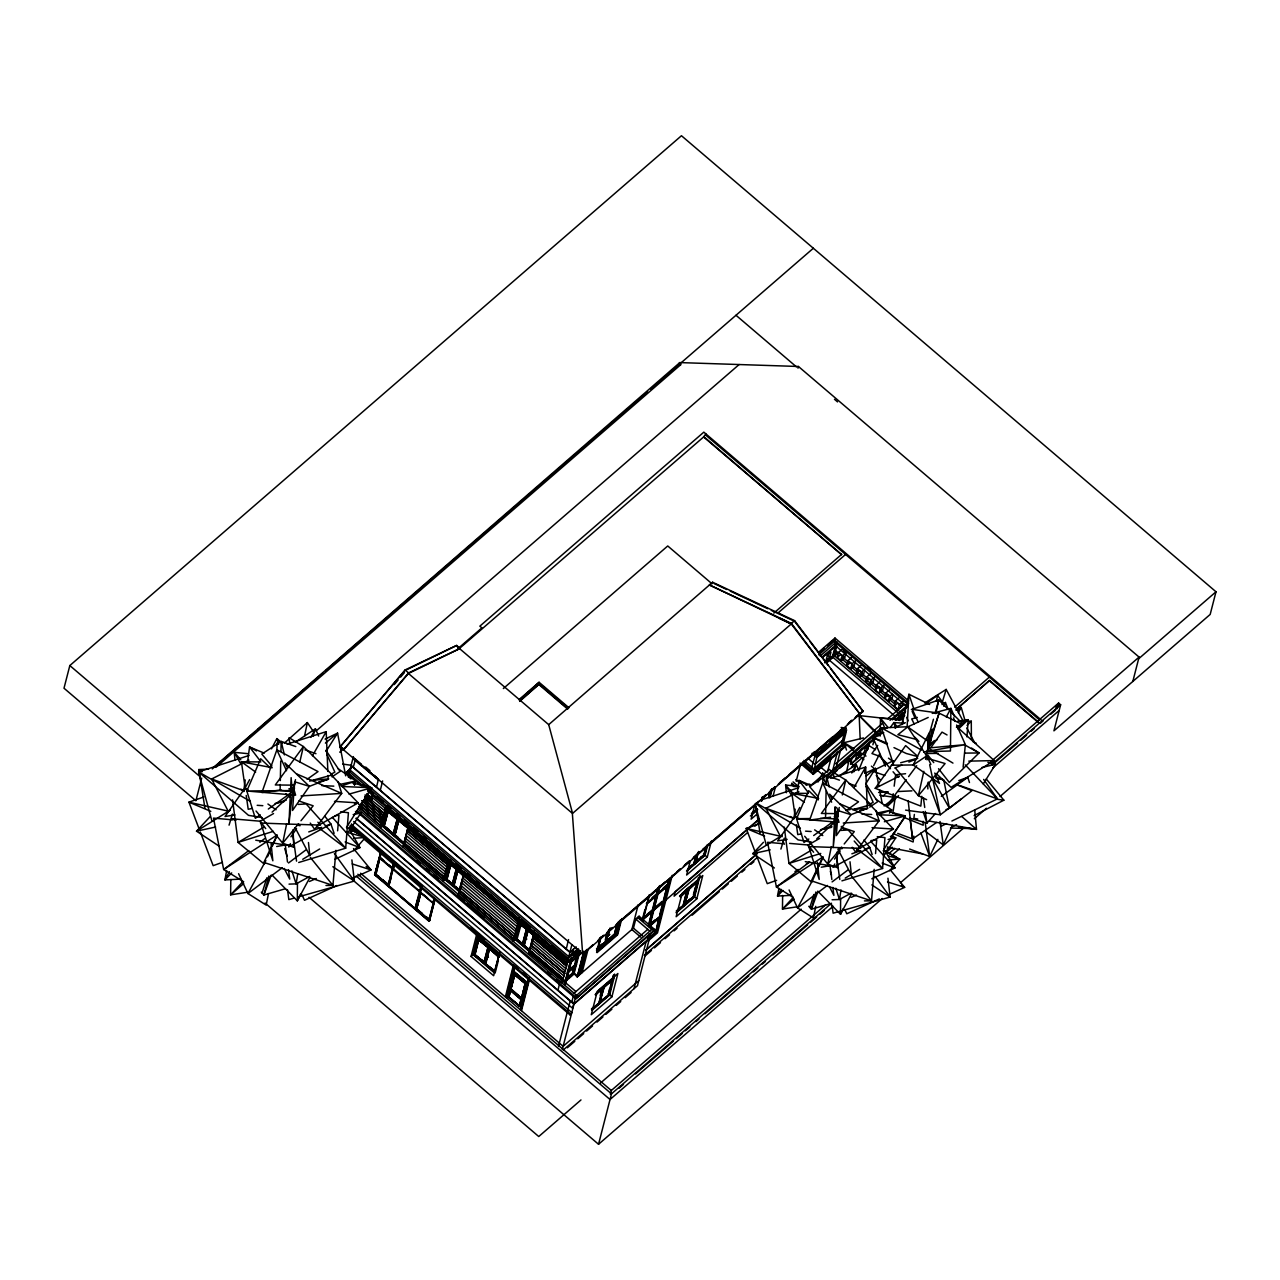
<?xml version="1.0" encoding="UTF-8"?>
<svg xmlns="http://www.w3.org/2000/svg" width="1280" height="1280" viewBox="0 0 1280 1280"><rect width="100%" height="100%" fill="white"/><g stroke="black" fill="none" stroke-linecap="round" stroke-linejoin="round"><path stroke-width="1.5" d="M297.456 883.168L297.312 900.832L272.304 875.344M840.624 898.496L840.496 914.256L817.792 891.12M230.816 879.536L230.608 894.832L247.616 892.24M782.64 895.456L782.464 909.04L797.936 906.688M880.208 735.872L880.48 718.176L902.208 719.296M280.24 784.512L280.112 790.384L293.232 791.552M280.32 780.592L280.736 760.992M280.944 751.2L281.152 741.392L295.808 746.576M826.112 791.04L825.536 818.176L836.944 819.184L836.032 815.392M826.224 785.232L826.432 775.552L839.456 780.144M277.232 742.752L276.864 749.824L261.904 792.56L281.12 789.952M907.104 726.912L908.928 694.272L929.648 704.48M836.512 807.376L838.224 810.672L836.32 835.632L850.992 814.672L867.872 808.16M966.944 736.896L968.224 719.664L958.8 721.056M335.952 850.32L332.944 885.424L325.984 885.472M337.616 830.816L338.944 815.216L335.072 815.776M874.192 869.328L871.504 900.864L864.432 900.896M875.536 853.568L876.72 839.776L870.848 840.624M963.12 767.232L965.36 744.624L956.64 725.024M921.808 796.32L920.816 806.112L875.216 788.304L905.648 745.616L916.832 755.568M917.04 739.584L897.888 734.704L907.728 726.88L926.064 755.024L930.464 742.992L931.792 729.984M817.168 753.344L817.168 754.16L846.032 728L844.192 727.936L838.144 733.216M927.744 748.016L929.392 732.48L913.184 764.96L891.28 765.232M913.792 836.08L913.152 841.984L893.344 833.648M292.192 795.008L288.928 824.096L260.48 823.04M510.544 989.584L510.704 989.36A2.176 1.008 49.1 0 1 509.456 988.32L509.392 988.512A2.08 0.976 49.1 0 0 510.528 989.52L510.544 989.584A2.176 1.008 49.1 0 1 509.552 988.8L509.648 987.632M892.72 797.536L893.216 793.744M894.176 786.16L895.632 774.784L893.056 771.76M914.368 814.432L913.872 818.352L917.776 819.04M243.68 791.584L245.216 779.952M247.52 762.48L249.552 746.976L264.192 753.12M793.904 818.752L795.168 809.168M797.184 793.824L798.96 780.4L811.328 785.6M521.408 998.432L525.168 983.376L523.408 991.36M351.488 823.92L350.896 827.872L346.928 827.856M887.712 846.832L887.104 850.784L883.12 850.768M892.832 813.264L895.248 797.456L884.096 805.92M297.712 874L296.128 883.872L289.04 884.128M841.008 889.904L839.456 899.504L832.08 899.76M864.624 772.944L865.632 767.072L830.592 778.272M226.672 870.48L224.928 879.904L240.688 879.12M778.944 888.336L777.52 896.048L790.784 895.392M936.416 701.152L937.536 695.36L944.512 704.704M268.496 893.536L266.176 905.104L247.952 893.52L238.592 873.696M815.744 906.336L813.408 917.968L797.552 907.904L789.088 889.968M286.656 823.776L282.704 843.168L293.792 847.312L293.072 829.76M831.344 846.624L827.792 864.08L837.44 867.696L836.8 852.272M304.544 736.016L307.376 722.576L312.832 730.72M846.384 772.768L849.248 759.168L854.72 767.344M932.528 729.12L928.368 748.56L927.6 740.4L933.456 719.232M935.856 713.584L938.768 699.968L911.344 709.568M923.84 771.296L918.368 795.68L926.624 799.664M902.064 724.56L908.928 694.272L913.872 708.976M295.328 781.312L294.432 785.184L275.312 784.944L303.392 746.528L289.072 737.68L289.744 743.616M299.808 761.984L303.392 746.528L332.336 774.928L309.6 781.088M838.848 809.904L837.984 813.648L821.36 813.44L845.776 780.016L833.328 772.32L834 778.224M842.32 794.96L845.776 780.016L870.976 804.72L852.64 809.68M293.2 789.04L295.504 779.664M835.76 821.744L839.264 807.504M1000 796.512L1210.176 614.432L1216 591.776L681.456 135.728L69.824 665.568L64 688.224L195.888 800.752L201.712 778.08M341.6 748.128L343.568 749.84L408.432 673.488L460.144 648.4L456.656 645.44L405.104 669.952L340.08 746.864L582.96 954.08L863.152 711.36L794.592 620.64L712.608 582.24L709.424 584.976L791.264 623.952L859.968 714.112L860.96 712.656L859.968 714.112L791.408 623.392L709.424 584.976M343.568 749.84L408.576 672.912L460.144 648.4M361.44 785.824L346.176 772.8L350.96 767.792M347.76 774.16L349.488 771.776L568.336 958.48L568.176 962.208L367.52 791.008M348.192 776.88L348.768 774.608L352.496 777.792M349.2 772.912L352.864 758.624L378.528 779.904L364 767.504M353.392 756.592L353.088 757.776L378.384 779.36L376.512 787.104M353.84 757.808L361.104 765.024M354.48 784.912L355.456 781.12M354.608 784.896L355.68 780.928M352.544 826.96L351.344 830.816L352.656 827.376M351.68 830.528L352.672 827.216M352.784 827.376L352.384 828.336M352.16 831.472L353.056 827.952M372 793.84L370.848 798.288L366.496 794.544M371.056 798.096L372.192 793.68M364.992 794.992L370.912 800.016L372.368 794.432M366.704 795.824L371.184 799.792L372.544 794.512M372.864 794.24L371.12 801.28L365.28 796.304M382.608 780.928L380.304 790.352M359.12 804.72L381.584 823.504L359.536 804.416M361.648 803.184L382.224 821.008L361.296 803.264M361.936 800.768L382.864 818.528L362.288 800.688M364.4 799.456L383.504 816.032L364.064 799.536M364.64 797.264L384.144 813.536L365.04 796.96M384.848 810.816L371.44 800.032M385.424 808.544L372.144 797.312M386.064 806.048L380.288 827.888L383.744 824.896M387.376 806.384L382.304 826.144L403.408 844.144M406.224 837.36L404.4 844.432L383.056 826.224L387.68 809.824M388.064 806.848L387.232 809.968L447.904 862.224L398.688 820.448M393.632 833.616L384 826.336L388.336 811.072M384.224 826.128L388.144 811.248M420.56 892.368L415.6 909.616L428.736 920.816L429.616 919.728L426.56 917.168L429.872 920.192L428.864 921.072L374.624 874.8L381.072 851.056L374.8 874.816L388.272 885.392M381.024 852.24L375.12 874.352L429.36 920.624L434.928 898.8M374.8 874.816L380.928 853.04M388.48 884.768L375.68 874.464L381.008 853.68M376.048 874.144L379.968 857.728M393.088 834.096L397.424 818.832M393.728 835.328L398.352 818.944M403.76 843.2L394.672 835.44L399.008 820.176M394.896 835.232L398.816 820.352M394.672 835.44L396.624 829.424M392.048 868.384L393.552 862.768L392.416 868.064M387.936 886.016L392.496 868.256L388.192 864.752M394.064 862.912L388.064 886.256L392.256 871.456M418.368 897.104L415.008 908.816L388.656 886.336L394.56 863.616M390.96 878.464L388.656 886.336M393.376 869.04L394.448 865.184M402.896 847.184L408.672 825.344M403.552 845.296L443.632 879.488L403.392 845.248M407.904 828.112L403.984 842.992M406.736 669.68L456.656 645.44M415.008 908.816L420.912 886.096M421.408 886.256L415.92 909.168M421.92 886.96L416.08 909.472M429.36 919.488L416.464 909.264L420.816 892.496L416.56 909.2M416.464 909.264L420.272 895.856M434.352 897.568L432.832 903.184L434.24 899.104M428.912 919.888L433.296 903.072M428.864 921.072L434.56 898.784M429.216 920.752L434.752 899.2M435.12 899.12L429.472 920.992L374.88 874.336M418.912 834.176L448.752 859.536L442.976 881.376L446.448 878.384M450.08 859.872L445.008 879.632L460.336 892.704M460.368 891.248L445.744 879.712L449.84 863.792L518.32 921.936L449.92 863.456L450.752 860.336M446.688 879.824L450.72 864.832L456.288 869.376L452.496 884.176L446.688 879.824L451.328 882.848M447.04 879.52L452.496 884.176L446.912 879.616L450.832 864.736M452.144 884.48L456.176 869.488M457.872 870.736L454.064 885.52L514.48 936.896L453.728 885.824L457.76 870.832L518.384 921.696M459.184 890.48L463.52 875.216M458.32 894.464L464.16 872.4L467.12 874.928M459.824 891.712L462.544 881.104M519.264 700.128L539.072 682.272L568.992 707.792M519.696 701.392L539.168 684.096L567.856 708.576M499.648 952.384L493.648 975.728L471.04 956.448L476.576 934.88M478.144 934.928L473.072 954.688L494.176 972.688M498.336 960.608L495.152 972.992L473.808 954.784L477.904 938.848L499.248 957.056M481.344 959.584L484.384 962.176L474.752 954.88L478.784 939.888L487.984 947.552L484.192 962.336L475.088 954.592L478.544 940.096L488.176 947.376M483.84 962.64L487.872 947.648M495.056 971.28L485.424 963.984L489.456 948.992L498.656 956.656M489.568 948.896L485.776 963.696L494.864 971.44M494.512 971.744L498.544 956.752M519.184 917.92L513.184 941.264L516.656 938.272M513.84 939.392L458.816 892.528L513.68 939.344M515.12 934.4L460.256 887.584M515.824 931.68L460.672 885.28M516.4 929.408L461.536 882.592M517.104 926.688L462.016 880.064M517.744 924.192L462.592 877.808M464.16 872.4L518.96 919.44L480.464 886.32M520.288 919.76L515.216 939.52L529.152 951.424M530.032 951.616L515.952 939.616L520.592 923.216M520.96 920.224L520.128 923.344L567.024 963.568M522.896 943.904L516.896 939.712L521.04 924.624M513.472 964.896L505.392 996.8M514.256 966.016L506.176 997.472M514.448 966.384L506.928 997.232M512.992 972.048L527.072 984.064L527.696 982.8L513.664 971.76M510.672 982.592L514.48 967.792M509.84 987.664L509.232 988.4M510.832 982.736L514.8 967.728M519.856 1006.192L508.416 997.328L510.208 990.4L521.12 999.712M508.512 997.344L510.512 990.144L521.424 999.44L519.648 1006.352L508.624 997.152M522.352 944.368L526.384 929.376M510.8 990.432L508.816 997.264L510.256 990.544M510.944 989.168L514.816 974.624M523.168 942.224L526.496 929.28L520.688 924.928L526.688 929.104M529.872 949.744L523.936 945.712L527.952 930.72L567.184 963.616L520.048 923.68M528.08 930.624L524.272 945.424L563.12 978.768L517.12 939.52M213.92 767.136L679.824 362.592L798.432 366.48L1139.072 657.088L1132.816 681.456M679.392 364.288L679.824 362.592M528.528 954.352L534.464 930.72M562.704 981.072L528.96 952.656M529.728 950.08L533.056 937.136L566.608 965.872L533.072 937.28M551.856 947.216L534.352 932.288L567.888 960.896L562.048 982.96L573.072 973.584L574.832 966.656L567.6 972.784M531.392 946.304L534.656 935.216M519.264 1006.512L521.088 999.376M519.328 1006.64L520.944 999.6M514.432 974.656L525.392 983.68L514.256 974.56L510.48 989.296L521.408 998.576L525.44 983.472M520.496 1009.68L528.528 978.4L522.896 973.504M528.976 977.808L520.72 1009.872M521.12 1010.224L529.264 978.48M529.248 980.416L521.52 1010.56M568.56 939.568L566.256 948.992M559.456 984.064L557.968 990.272M560.144 981.344L559.856 982.464L556.832 979.888M571.872 944.72L568.336 958.48L578.896 949.328M459.024 648.832L703.632 436.944L705.856 433.872M572.048 953.76L573.216 949.216L571.792 955.472M565.504 979.952L571.04 958.4M565.136 983.2L571.264 958.592M565.328 982.816L571.552 958.544M565.168 984.592L571.856 958.496M565.552 984.128L572.192 958.272M572.432 973.168L574.176 966.288L572.64 973.44M575.472 961.36L576.416 957.696M576.88 955.904L574.608 965.248L567.44 971.2M572.864 973.536L574.496 966.368M577.28 956.128L574.944 965.456M577.488 956.32L575.12 965.552L567.376 972.528L574.752 966.784M573.984 971.728L578.672 953.424M576.32 963.952L575.2 965.744L576.112 964.912M573.92 974.144L579.696 952.064M558.496 1046.336L567.712 1010.448M568 1009.312L570.304 1000.8M573.728 973.36L577.168 976.912L583.744 951.296L571.184 962.176M584.688 951.632L577.52 976.608L583.696 952.544M577.696 976.608L584.112 952.016M584.528 951.488L578.4 976.112M571.744 1002.272L573.36 995.936M580.208 974.272L586.576 949.488M363.424 838.64L570.064 1014.928L571.792 1012.544L351.456 824.56M575.424 997.68L572.608 1008.304L353.696 821.536M562.288 1049.584L573.952 1004.16L656.752 932.304L670.784 877.648M582.08 972.656L587.904 949.984M359.616 814.128L575.968 998.688L654.752 929.568L639.088 916.208L635.776 919.088L633.44 928.16L577.168 976.912M577.536 996.176L575.808 998.56L577.536 996.176L358.048 808.912M598.56 943.712L599.984 938.16M597.024 950.448L600.256 937.872M600.848 936.96L597.248 951.296L616.736 934.416L620.352 920.256M600.72 938.272L597.04 952.64L617.664 934.768L621.824 918.608M605.312 939.712L607.216 932.32M607.456 932.528L605.216 941.888L596.8 948.96M597.136 949.248L605.424 942.064L608.272 930.976M609.184 929.632L606 942.016L614.96 933.456L617.872 922.448M606.656 940.64L609.376 929.44M606.272 940.32L610.192 927.872M608.432 935.312L609.76 934.448M615.056 931.28L616 927.584M614.832 933.344L617.2 924.096M606.864 940.816L615.168 933.632L618.016 922.544M615.664 933.616L618.8 921.408M600.208 995.6L602.112 988.208M602.32 988.384L598.912 1003.504L592 1009.488M620.064 920.32L616.464 934.288L597.28 951.216L616.72 934.4M620.416 921.792L617.184 934.368L596.56 952.24M600.096 1002.032L603.888 987.248L598.896 1002.944M602.528 999.36L599.76 1001.744L604.144 987.456L612.192 980.064M712.608 582.24L548.704 724.656L572.576 813.392L791.264 623.952L778.72 617.904L791.264 623.952M609.472 989.008L608.64 995.072L600.352 1002.256M611.584 981.808L608.4 994.848L591.616 1009.168M598.88 990.16L612.528 978.56L613.392 975.184M608.64 995.072L612.448 980.272M596.256 993.088L612.784 978.768L613.648 975.408M592.528 1009.472L609.216 995.008L612.672 978.544M595.408 994.384L613.392 978.752L614.544 974.08M614.752 975.2L609.68 994.96L592 1010.288M611.888 996.848L617.888 973.504L597.264 991.376L591.264 1014.72L611.888 996.848L608.096 993.616M638.224 904.736L631.856 929.536L640.8 937.168M575.968 998.688L654.448 930.704L654.752 929.568L651.728 929.472L637.648 917.472L637.36 918.592L639.088 916.208M644.96 909.488L642.112 920.304L653.072 911.04M642.752 919.968L649.168 895.008M643.104 919.792L649.472 895.008M648.352 925.648L651.776 912.272M646.528 914.896L652.416 909.792L655.856 896.4M652.08 897.744L656.496 893.92L657.968 888.176M649.232 924.08L652.272 910.352M642.496 919.056L652.816 910.128L656.352 894.48M646.576 903.184L656.896 894.256L658.848 886.608M649.072 926.624L659.488 886.064M656.976 896.112L653.536 909.504L663.856 900.56L667.392 884.928L663.456 900.224M657.216 893.296L659.568 885.984M660.208 885.44L649.728 926.272L660.032 917.344M634.016 988.704L646.096 941.68M647.52 940.16L649.152 933.824M648.32 941.552L649.088 938.528M650.608 933.776L637.472 985.712L563.376 1049.904M610.352 1094.288L611.312 1090.496L825.728 904.768M309.056 897.296L598.544 1144.272L611.488 1093.84L831.536 903.216M798 368.176L798.432 366.48M658.272 920.416L655.776 932.016L648.416 938.4M659.872 914.176L662.816 902.704M663.104 888.192L667.536 884.352L668.512 880.528M655.776 932.016L659.152 918.88M657.616 893.632L667.92 884.688L669.408 878.96M656.032 932.928L670.064 878.272M672.272 875.264L657.472 932.912L648.912 940.304M690.32 860.672L686.624 875.04L707.264 857.168L711.408 840.992M683.2 904.992L686.528 892.048M693.888 863.488L695.792 856.096M687.344 890.496L683.536 905.28L676.624 911.28L683.408 905.184L687.216 890.384M695.92 856.208L694.016 863.6L688.496 868.384M687.36 869.808L694.272 863.808L696.64 854.576M676.88 911.488L683.792 905.504L686.992 890.208M697.712 852.992L694.848 863.76L688.368 868.288M684.368 905.44L688.656 889.136M706.384 846.128L704.016 855.376L695.712 862.56L697.84 853.104M685.456 902.192L688.784 889.248M695.712 862.56L698.56 851.472M684.976 904.032L689.04 889.456L697.072 882.064L693.28 896.848L683.776 904.944M693.408 894.704L695.312 887.312M705.536 847.664L703.76 855.168L695.456 862.352M685.232 904.256L693.536 897.072L697.328 882.272M679.632 896.384L697.664 880.768L698.528 877.408M676.016 912.672L694.112 897.008L698.192 881.088M680.112 896.752L698.288 880.736L699.04 877.616M686.496 870.992L704.592 855.328L707.312 844.704M707.808 844.496L705.056 855.28L687.36 870.592M700.096 875.408L694.576 896.96L676.88 912.272M696.784 898.848L702.784 875.504L682.144 893.376L676.144 916.72L696.784 898.848L694.256 896.688M754.816 804.8L751.12 819.168L757.024 814.064M761.152 800.816L762.064 797.28M761.376 800.928L762.336 797.232M761.632 801.152L762.576 797.456M768.592 797.344L770.016 791.792M768.72 797.44L770.144 791.904M768.976 797.664L770.88 790.272M769.536 797.68L771.808 788.832M770 797.616L772.304 788.624M773.136 795.904L775.44 786.928M703.712 436.608L841.616 554.656L703.632 436.944M796.192 781.248L800.608 764.08M829.664 657.152L830.976 652.048L827.44 655.104L826.128 660.208L829.664 657.152L827.136 654.992M834.688 639.184L834.976 638.048L908.576 700.848M832.272 657.68L835.376 645.584L834.976 638.048L818.64 652.208M824.576 662.8L833.52 655.056L836.96 642.224M835.392 648.528L836.304 644.992M898.992 710.912L833.056 654.656L834.928 653.024L836.784 645.776M843.328 650.544L845.952 652.784L844.64 657.888L841.184 660.896L837.232 657.52L838.544 652.416L842 649.424M811.056 770.032L815.312 754.592L816.96 756L846.736 729.968L816.752 756.848L812.384 753.12M815.248 753.696L817.312 755.456L817.008 756.656L814.944 754.896L817.12 752.08M816.352 755.824L817.552 752.256L816.752 756.848M816.736 756.16L817.552 752.256M841.184 660.896L842.496 655.792L845.952 652.784M842.544 746.288L846.208 732L816.784 757.504L813.248 774.384L799.968 763.04M850.672 668.992L851.984 663.888L855.44 660.88L854.128 665.984L850.672 668.992L846.72 665.616L848.032 660.512L851.488 657.52M827.52 771.952L830.944 758.608M864.496 670.688L863.616 674.08L860.16 677.088L856.208 673.712L857.52 668.608L860.976 665.6M837.376 752.192L832.304 771.952L829.296 769.392L809.792 786.288M842.384 740.512L844.336 733.632M840.832 749.2L835.76 768.96L834.816 768.144M845.456 731.984L845.68 731.136M860.16 677.088L861.472 671.984L864.928 668.976M874.416 677.072L873.104 682.176L869.648 685.184L865.696 681.808L867.008 676.704L870.464 673.696M869.648 685.184L870.96 680.08L873.264 678.08M850.464 764.208L851.76 759.104L849.408 761.136M855.584 759.76L856.896 754.656L860.432 751.6L859.12 756.704L856.576 754.544M879.136 693.264L880.448 688.16L883.904 685.168L882.592 690.272L879.136 693.264L875.184 689.904L876.496 684.8L879.952 681.792M864.24 752.272L865.552 747.168L869.088 744.096L867.776 749.2L851.568 763.392M892.96 694.96L892.08 698.368L888.624 701.36L884.672 698L885.984 692.896L889.44 689.888M872.896 744.768L874.208 739.664M888.624 701.36L889.936 696.256L892.24 694.256M902.88 701.36L901.568 706.464L898.112 709.456L894.16 706.08L895.456 700.976L898.928 697.984M898.112 709.456L899.424 704.352L901.728 702.352M899.296 720.56L900.176 717.168L903.712 714.096L902.832 717.504M956.272 709.504L989.536 680.448L1039.232 722.848M1056.752 704.64L1055.312 710.304L1050.768 714.224M1057.152 708.704L1058.608 703.04L1060.64 704.768L1053.936 730.832L1139.072 657.088M268.864 876L263.872 895.008L285.568 888.704M815.936 891.936L811.408 909.2L830.496 903.648M935.04 713.456L938.768 699.968L948.224 709.376M925.536 759.312L926.624 755.488M512.496 982.064L514.736 974.48L511.008 988.832M833.52 655.056L834.88 650.496L837.952 653.136M942.16 702.656L946.192 689.424L963.056 720.96M229.056 825.152L232.448 814.112M780.896 849.104L784.272 838.128M262.08 893.072L266.832 877.824M809.856 907.504L813.92 894.448M312.88 736.32L315.44 728.832L318.672 736.048M853.744 771.968L856.272 764.608L858.688 770M944.128 706.144L945.424 702.48L948.336 709.712M271.2 875.072L263.872 895.008L261.312 892.16M817.616 892.304L811.408 909.2L808.784 906.288M606.64 936.848L608.512 935.072M607.824 935.456L608.672 935.28M817.6 751.008L817.648 752.912M858.608 770.56L868.784 745.504L875.552 749.728M607.824 935.68L606.832 936.992M943.92 705.984L945.424 702.48L942.016 704.576M265.872 860.448L264.24 864.064L238.08 842.416L232.576 799.888M267.504 856.832L270.784 849.584M272.416 845.968L277.328 835.104M817.296 869.936L811.728 882.272L788.976 863.44L784.272 827.12M818.896 866.4L822.88 857.584M925.808 831.664L943.264 844.896L952.512 825.392M937.856 839.36L929.712 856.512L909.632 849.056M300.752 893.68L297.312 900.832L309.888 877.488M843.056 908.928L840.496 914.256L851.744 893.376M276.752 835.76L263.872 862.416L332.944 885.424L310.368 857.488M822.64 857.568L811.392 880.832L871.504 900.864L851.536 876.16M873.664 765.68L879.616 753.904M271.456 748.864L276.864 738.624L282.592 743.456M818.048 781.984L822.704 773.136L828.672 778.176M946.304 717.024L950.896 708.368L954.56 716.736M310.864 737.392L315.44 728.832L295.472 742.016M851.792 773.008L856.272 764.608L838.752 776.176M249.648 779.584L245.136 787.92L225.04 816.496L234.912 814.912M799.744 807.456L795.104 816.032L777.616 840.896L787.152 839.36M229.392 871.664L224.928 879.904L231.696 872.912M290.416 843.696L288.656 846.944L330.944 824.048L325.008 816.432M781.152 889.36L777.52 896.048L782.96 890.448M834.8 863.984L832.96 867.376L869.76 847.456L863.952 840M265.152 861.904L247.952 893.52L282.288 867.68M811.696 881.92L797.552 907.904L827.392 885.44M847.328 762.672L849.248 759.168L829.328 776.992M958.336 712.672L961.248 707.488L965.088 720.704M312.464 755.744L326.208 731.648L287.024 744.176M853.984 787.52L865.632 767.072L867.344 808.624L859.872 810.592M814.192 751.584L817.2 754.144L845.04 730.032L842.016 727.44M846.128 728.208L844.016 728.24M983.248 783.968L995.536 764.288L987.872 762.336M325.968 751.504L337.568 733.12L345.664 775.84M865.952 783.52L875.52 768.352L878.848 785.92M346.48 827.408L371.712 787.744L352.448 782.88M884.128 849.056L905.216 815.872L889.904 812M347.776 832.848L360.88 813.04L355.456 811.488M884.8 854.512L895.792 837.872L890.416 836.336M290.912 836.832L296.528 828.656M834.544 859.12L840.192 850.928M353.856 784.24L356.144 780.96L337.968 768.624M889.424 813.2L891.68 809.968L875.6 799.072M891.088 836.912L904.8 817.376M877.712 745.408L871.952 753.552L879.44 756.208M890.368 727.472L893.824 722.576L903.728 723.184M930.992 747.392L942.016 732.112L947.056 734.96M886.56 806.256L906.272 779.744M908.592 776.624L916.72 765.696M298.544 823.728L282.704 843.168L256.032 811.024M300.976 820.736L313.168 805.792L298.912 800.976M841.664 847.056L827.792 864.08L804.688 836.256M844.192 843.968L854.304 831.584L841.264 827.168M883.104 796.352L886.928 791.76M934.384 740.512L928.016 748.032L965.36 744.624L923.648 751.968M404.96 670.512L340.08 746.864L340.816 747.456M394.24 684.576L398.064 680.096M400.608 677.088L404.416 672.608M353.92 850.64L365.504 837.44L349.696 829.136M889.648 870.704L899.824 859.104L886.304 852M935.52 813.52L926.928 823.104L910 818.208M608.496 935.216L609.536 934.336M242.64 881.904L230.608 894.832L243.68 883.584M793.2 897.504L782.464 909.04L794.128 899.008M210.128 816.656L196.512 831.168L218.96 846.048M763.472 842.288L752.8 853.648L774.4 867.968M575.408 965.904C577.776 963.184 575.712 966.992 574.576 965.056M967.024 725.376L971.28 721.216L971.408 738.992M887.12 806.624L898.576 795.616M958.16 729.28L968.224 719.664L956.432 727.104M272.096 812.144L290.96 794.432M816.784 838.752L834.848 821.808M284.464 743.04L307.376 722.576M503.344 688.544L667.744 545.968L711.984 583.76M212.288 768.912L254.624 732.256M257.648 729.632L322.64 673.328M325.664 670.704L647.648 391.792M650.672 389.168L813.344 248.256M215.904 767.36L680.72 364.704L679.04 363.28M316.224 730.88L739.136 364.528M458.016 648.56L481.888 627.888L479.856 626.16L703.824 432.144L1041.296 720.032M339.728 752.176L344.256 748.24M355.28 760.064L353.264 767.28M346.176 772.8L350.672 768.928M378.384 779.36L374.384 775.328M371.184 799.792L372.048 799.04L366.528 794.496M383.568 815.808L364 799.76M519.504 699.232L539.072 682.272M519.84 700.832L539.168 684.096M382.272 820.784L361.248 803.488M383.056 826.224L444.064 877.184L404.032 842.752M408.512 826.432L388.208 810.032L393.312 813.456M380.96 850.688L422.16 885.84M407.872 827.792L398.464 820.64M407.184 830.512L447.312 864.496M406.752 832.832L446.832 867.024M380.064 857.376L392.128 868.304M405.264 838L445.552 872.016M374.624 874.8L375.536 874L389.072 885.392M375.44 874.448L378.896 876.432M393.008 868.416L420.352 891.744M451.024 864.56L456.48 869.216M446.032 869.472L405.952 835.28M444.752 874.464L404.672 840.272M457.424 869.328L453.328 885.248M458.064 870.56L462.976 875.68M773.856 613.088L841.696 554.32M777.728 613.216L845.584 554.448M791.408 623.392L794.592 620.64M478.032 938.48L499.328 956.72M479.504 938.128L499.264 954.976L493.184 949.792M819.84 652.048L824.288 648.192M827.264 645.616L833.2 640.464M818.768 654.816L835.12 640.656L908.576 703.312M471.04 956.448L474.512 953.44M820.192 656.016L836.544 641.856M821.968 657.216L837.248 643.968L906.736 703.248M822.432 657.616L835.856 645.984M489.12 947.488L485.024 963.408M489.76 948.736L498.32 956.96M826.56 662.992L838.096 653.008L834.928 650.304M514.544 936.656L453.952 885.616M837.232 657.52L840.688 654.528L844.64 657.888M527.616 929.216L523.536 945.136M516.896 939.712L520.16 941.568M528.272 930.464L533.408 935.376M534.352 932.288L562 956.144M534.144 933.616L521.104 923.424L524.416 925.312M846.72 665.616L850.176 662.624L854.128 665.984M532.8 937.696L566.544 966.112M523.936 945.712L563.184 978.528M531.744 942.496L565.264 971.088M530.88 945.184L564.464 973.552M530.304 947.44L563.984 976.08M529.232 952.24L562.752 980.848M513.984 965.888L518.448 969.696M856.208 673.712L859.664 670.704L862.304 672.96M865.696 681.808L869.152 678.8L873.104 682.176M506.048 997.456L513.936 965.392L518.112 968.96M576.208 946.896L569.904 952.352L351.072 765.648M875.184 689.904L878.64 686.896L882.592 690.272M578.016 948.576L568.72 956.624L350.208 770.192L351.376 765.664L569.888 952.096M521.376 998.064L511.104 988.976M521.408 998.576L510.688 989.104L514.592 974.272L525.504 983.584L521.728 998.32L510.736 988.976M572.928 955.376L578.592 950.464M580.48 950.672L568.464 961.072L367.808 789.888M568.176 962.208L580.192 951.792M519.536 1005.92L509.088 997.024M571.328 961.6L581.104 953.152M598.976 939.248L603.488 935.344M608 931.44L612.512 927.52M617.024 923.616L665.168 881.904M677.216 871.488L680.224 868.88M684.736 864.96L689.248 861.056M693.76 857.152L699.776 851.936M702.784 849.328L747.92 810.224M762.96 797.2L765.968 794.592M770.48 790.688L775.008 786.768M779.52 782.864L785.536 777.648M788.544 775.04L832.176 737.248M839.696 730.736L842.704 728.128M848.72 722.912L851.728 720.304M856.24 716.4L863.152 711.36L830.608 668.656M565.744 968.56L532.224 939.968M593.168 944.64L582.64 953.76L572.352 813.328L408.432 673.488M597.68 940.736L603.696 935.52M606.704 932.912L612.72 927.696M615.728 925.088L680.432 869.056M683.44 866.448L689.456 861.232M692.464 858.624L758.656 801.28M761.664 798.672L766.176 794.768M769.184 792.16L775.216 786.944M778.224 784.336L842.912 728.304M847.424 724.384L851.936 720.48M854.944 717.872L863.296 710.784M819.072 749.744L824.944 744.656M829.344 740.848L833.744 737.024M821.664 748.16L826.192 744.224M832.24 738.992L836.768 735.072M839.792 732.448L842.816 729.824L844.864 731.584L844.16 732.448M567.68 971.392L574.816 965.104M568 971.568L575.072 965.52M646.432 903.76L657.296 894.592M657.472 894.192L668.336 885.04M646.832 904.096L657.152 895.168M657.216 894.88L668.192 885.6M690.912 865.712L694.272 863.808M700.656 857.264L704.016 855.376M884.672 698L888.128 694.992L890.768 697.248M695.344 862.24L703.632 855.056M751.472 813.616L757.008 808.816M751.6 813.728L757.136 808.928M751.856 813.936L757.376 809.152M596.544 948.752L602.064 943.952M752.384 813.92L756.56 810.304M750.384 816L757.744 809.616M596.48 950.24L615.776 933.6M569.648 975.552L573.056 973.568M565.76 979.088L572.512 973.104M564.592 980.544L572.848 973.392M564.944 980.96L569.232 977.264M842.528 740.656L844.416 739.024M565.552 981.392L574.064 974.016M653.136 909.152L661.984 901.504M652.672 910.688L641.952 919.28M642.896 919.408L653.216 910.464M653.936 909.84L664.256 900.912M814.592 770.496L830.768 756.48M653.152 910.752L664.112 901.472M759.008 819.12L675.264 891.648L674.112 896.192L747.472 832.64M665.904 900.032L759.024 819.376M813.248 774.384L845.568 746.384L845.856 745.248L842.96 742.784M754.944 826.16L759.44 822.272M894.16 706.08L897.616 703.088L901.568 706.464M685.056 890.672L689.568 886.768M679.584 896.112L692.912 884.464M680.272 896.288L698.288 880.736M680.672 896.704L687.584 890.704M649.072 925.024L654.96 919.92M835.744 763.808L881.952 723.776M887.92 718.608L904.32 704.4L907.312 705.248M649.312 925.936L659.632 916.992M649.872 925.712L660.176 916.768M574.064 993.2L647.792 929.344M825.344 776.352L881.024 728.112M889.984 720.368L906.368 706.16L835.376 645.584M827.84 775.808L881.968 728.928M892.416 719.888L907.312 706.976M651.728 929.472L574.384 997.344L575.824 996.096M899.824 715.68L902.848 713.056M831.056 775.76L837.024 770.592M840 768L881.76 731.824M895.184 720.192L905.632 711.152M849.84 759.664L873.696 738.992M896.064 719.616L905.008 711.872M676.288 910.992L680.432 907.392M687.408 901.344L690.176 898.96M848.656 761.376L875.504 738.128M878.496 735.536L881.472 732.96M896.384 720.032L905.344 712.288M684.864 903.936L693.152 896.736M573.792 1004.032L656.176 932.352M851.008 764.16L865.92 751.248M851.92 766.624L862.496 757.472M570.064 1014.928L571.504 1013.68M605.76 984.608L603.568 987.52M645.648 950.192L755.68 854.88M645.6 950.416L757.136 853.808M595.232 994.752L613.312 979.088M595.792 994.704L602.704 988.72M644.352 955.296L757.392 857.376M645.408 955.68L651.44 950.464M654.464 947.856L660.48 942.624M665.008 938.72L669.536 934.8M674.048 930.88L677.072 928.272M692.144 915.216L719.264 891.712M722.288 889.104L728.304 883.872M731.328 881.264L737.36 876.048M741.872 872.128L744.896 869.52M750.912 864.288L753.936 861.68M591.408 1008.992L594.16 1006.592M638.784 980.608L563.12 1046.32L360.528 873.216M954.672 707.152L989.36 677.104M956.368 709.168L989.536 680.448M567.36 1047.76L574.784 1041.344M577.744 1038.784L583.68 1033.632M586.64 1031.072L592.56 1025.936M597.008 1022.08L602.944 1016.944M605.904 1014.384L611.84 1009.248M616.288 1005.392L620.736 1001.536M625.184 997.68L631.104 992.544M580.976 1099.936L538.752 1136.528L265.072 903.04M600.592 1082.96L801.2 909.184M886.128 852.448L892.176 847.216M993.344 759.568L1058.608 703.04M888.816 853.6L894.848 848.384M991.312 764.816L1060.64 704.768M618.928 1088.32L623.456 1084.4M635.536 1073.936L673.28 1041.232M676.304 1038.624L682.336 1033.392M685.36 1030.768L689.888 1026.848M695.936 1021.616L698.944 1018.992M704.992 1013.76L748.784 975.824M753.312 971.904L757.84 967.984M762.368 964.064L765.392 961.44M772.944 954.896L807.664 924.816M810.688 922.208L816.736 916.976M819.744 914.352L824.272 910.432M991.888 765.232L1017.552 743.008M1020.576 740.384L1026.608 735.152M1031.152 731.232L1034.16 728.608M1040.208 723.376L1043.232 720.768M833.104 906.272L610.032 1099.504L352.384 879.68M891.888 855.36L899.424 848.832M992.864 767.872L1059.184 710.432M1138.64 658.784L1216 591.776M598.544 1144.272L882.288 898.48M900.384 882.8L963.776 827.888M974.336 818.736L986.416 808.272M325.408 743.12L337.568 733.12L325.088 739.088M866.256 775.952L875.52 768.352L865.024 773.376M926.992 759.84L928.032 757.792L927.056 756.832M961.552 798.752L940.352 814.784L905.584 810.144M248.832 850.56L223.664 869.504L243.712 881.808M259.856 842.256L264.576 838.704M288.528 862.976L305.696 850.064M809.52 862.08L776.416 887.008L793.136 897.264M832.096 881.904L847.792 870.08M958.096 709.792L961.248 707.488L956.064 710.32M941.296 796.4L967.792 777.296L969.472 782.544M260.224 814.832L255.36 818.304L246.816 790.992L260.672 758.784L270.464 768.032M268.32 809.04L289.408 794M808.832 839.008L804 842.464L796.56 818.688L808.624 790.672L818.368 799.872M813.664 835.552L834.624 820.592M926.208 703.44L937.536 695.36M307.088 779.312L318.032 771.6L276.864 749.824L286.528 770.704M845.968 810.672L858.528 801.824L822.704 782.88L823.024 776.72L825.088 782.112M319.68 848.976L302.736 859.296M859.632 869.36L845.216 878.128M936.592 822.48L912.592 838.944L897.728 833.408M331.984 776.88L340.08 771.456L325.904 750.272M869.632 807.12L877.696 801.696L865.664 783.712M794.928 871.6L798.176 869.424M806.32 863.952L809.584 861.776M276.784 835.2L223.664 869.504L213.488 818.096L232.928 819.872M823.184 856.8L776.416 887.008L767.568 842.288L783.28 843.712M904.704 715.568L901.376 717.664L903.264 723.344M924.624 703.024L946.192 689.424M230.384 810.08L196.512 831.168L215.584 827.04M782.112 835.408L752.8 853.648L770.224 849.872M930.304 743.84L937.056 739.776M957.28 727.552L962.336 724.496L939.072 713.136L912.352 709.392L918.048 721.808M263.472 827.408L238.08 842.416L273.28 831.36M575.808 965.104L576.464 964.64L575.68 965.008M811.168 850.304L788.976 863.44L820.752 853.456M273.552 813.568L260.192 821.216L232.368 818.832L235.968 820.32M819.648 838.432L808.208 844.992L789.584 843.392M317.328 826L358.176 802.896L330.976 774.688M857.904 849.152L893.456 829.056L866.56 801.168M309.728 876.416L296.128 883.872L291.92 870.896M851.04 893.152L839.456 899.504L835.808 888.224M331.376 774.016L334.864 772.16L326.768 754.112M869.696 804.16L873.168 802.32L865.936 786.16M951.344 827.344L956.592 824.624M974.112 815.584L1003.872 800.192L986.272 778.992M241.84 763.728L211.648 778.992L228.448 811.744M245.392 761.936L248.944 760.144M798.848 791.632L765.968 808.256L780.032 835.68M875.216 788.304L899.344 776.096M873.952 770.192L893.44 760.672M946.624 823.584L941.376 826.128L940 822.512M951.888 821.024L997.44 798.88L983.648 779.408M334.848 859.344L359.92 847.616L348.928 828.624M871.824 878.8L894.96 867.952L885.536 851.696M883.76 732.624L872.976 737.6L885.344 766.256M894.544 727.664L905.328 722.704M928.208 717.456L907.728 726.88L930.464 742.992M336.896 885.504L304.512 900.288L302.08 894.976M353.072 878.128L371.056 869.92L353.52 848.576M879.328 898.928L846.768 913.776L845.104 910.176M888.384 894.8L904.656 887.36L890.736 870.416M988.768 763.056L994.224 760.576L956.8 726.688M309.408 881.488L316.304 878.512M851.152 897.36L856.48 895.072M894.704 768.064L901.792 765.072M908.88 762.08L917.728 758.32M945.984 809.664L949.424 808.24L971.952 790.688L956.08 784.576M958.784 780.56L967.792 777.296M222.448 862.352L213.152 865.664L200.32 832.048M776.624 880.336L767.264 883.664L746.192 828.416L758.912 823.984M308.752 831.92L321.696 827.328M325.408 826.016L330.944 824.048L334.112 833.376M851.872 853.808L860.816 850.64M864.4 849.36L869.76 847.456L872.144 854.496M203.904 796.944L188.928 802.16L198.896 828.304M341.264 785.984L356.144 780.96L340.624 784.24M877.12 814.88L891.68 809.968L876.624 813.152M248.976 755.488L198.576 771.888L211.936 821.056M760.128 800.288L798.768 787.696M806.128 785.312L809.808 784.112M298.704 862.496L345.68 848.192L348.416 812.768L340.704 811.76M841.92 880.848L882.576 868.464L884.96 837.648L877.248 836.64M275.12 803.488L286.224 800.208M820.528 829.76L831.904 826.4M294.448 898.016L288.832 899.6L287.536 889.872M298.192 896.944L354.368 881.056L351.888 859.872M349.024 794.112L371.712 787.744L341.808 786.48M884.352 821.728L905.216 815.872L879.6 814.8M917.312 717.424L911.712 718.944L914.272 724.112M932.24 713.408L950.896 708.368L950.448 750.992L927.888 751.648M900.656 762.752L915.664 758.768M318.64 781.92L328.176 779.408L328.016 775.424M863.488 737.936L844.128 742.656L846.512 750.048M982.064 767.424L995.536 764.288L991.808 763.392M354.496 803.696L358.176 802.896L334.496 801.36M251.984 808.464L248.208 809.28L246.224 795.44M276.592 803.168L284.16 801.536M801.536 833.808L797.776 834.608L796.368 824.784M822.24 829.344L831.648 827.312M353.152 814.608L360.88 813.04L357.184 812.064M888.08 839.456L895.792 837.872L892.032 836.88M276.656 846.512L285.296 844.992L287.504 862.032M821.28 867.216L830.032 865.68L831.84 879.52M288.816 788.896L294.576 788.112M830.544 817.232L809.68 820.064L822.704 782.88L831.632 802.176M834.336 816.72L838.112 816.192L835.68 810.944M905.568 773.712L895.632 774.784L898.784 777.104M313.632 780.176L328.768 778.88L309.376 786.368L292.512 810.464L294.704 781.776L309.376 786.368L284.848 762.848L287.536 768.016M846.128 810L850.08 809.664M854.032 809.344L865.888 808.336M353.664 838.32L365.504 837.44L346.32 832.112M888.192 859.968L899.824 859.104L888.56 855.984M301.04 795.936L341.712 793.392L338.016 781.568M843.28 823.024L879.12 820.8L875.904 810.496M298.352 804.416L306.16 803.936L345.68 848.192L317.136 826.592M840.544 830.432L848.192 829.968L882.576 868.464L856.192 848.496M878.592 792.448L888.4 791.984M898.208 791.52L911.952 790.864M908.528 726.688L881.552 727.936L893.504 764.416M208.608 769.136L198.784 769.568L204.912 808M968.784 761.136L994.224 760.576L951.088 787.328L936.72 774.064M926.592 753.504L938.24 753.376M965.424 753.104L979.024 752.96L949.296 782.416L938.544 768.72M810.336 818.56L796.56 818.688L839.024 822.336L838.24 819.648M820.16 818.464L829.984 818.368M957.632 721.216L971.28 721.216M260.864 761.92L241.408 761.808L245.376 789.504M808.368 793.392L791.856 793.296L795.232 816.912M950.464 828.08L971.376 828.592M808.448 846.576L860.592 848.368L854.192 841.04M321.856 785.648L333.824 786.144M861.856 814.048L871.712 814.464M887.056 728.192L881.552 727.936L921.424 750M805.568 831.152L811.152 831.52M257.168 805.312L262.832 805.68M872.048 827.664L893.456 829.056M828.48 865.648L833.888 866.048M285.36 845.088L290.96 845.52M799.04 786.368L785.616 785.056L786.352 792.736M248 753.68L234.224 752.32L234.976 760.128M888.608 718.8L859.184 715.584L860.16 738.912M896.464 719.664L900.384 720.096M678.736 364.48L680.72 364.704M958.448 827.136L976.496 829.392L974.72 809.984M996.016 799.104L1003.872 800.192M879.808 795.248L893.312 797.184M342.688 764.064L350.496 765.184M805.28 861.648L830.032 865.68M255.744 840.192L285.296 844.992M811.328 842.08L798.032 839.872L756.096 803.376M262.08 817.584L248.496 815.344L198.576 771.888L213.856 780.752M929.52 821.12L976.496 829.392L961.728 816.496M888.08 847.392L922.672 853.936M818.672 798.464L791.856 793.296L804.4 802.352M272.24 767.728L241.408 761.808L255.648 772.08M935.936 778.256L943.728 779.84L949.424 808.24L933.008 779.184M892.208 856.032L896 856.832L885.776 851.408M782.208 836.64L746.192 828.416L764.592 836.128M228.96 811.296L188.928 802.16L210.816 811.344M616.56 934.352L615.152 933.072M838.672 847.888L842.048 848.72M296.672 824.896L300.064 825.744M917.648 756.576L906.224 753.456L893.968 747.616M926.784 758.176L945.104 763.536L918.368 795.68L895.616 768.304M838.224 810.672L850.992 814.672L829.648 794.208L832.224 799.152M887.52 881.92L904.656 887.36L901.44 885.152M352.24 863.936L371.056 869.92L366.128 866.528M874 771.696L884.896 775.488M848.752 783.424L856.192 786.048M304.976 749.808L315.968 753.68M935.696 776.992L943.184 779.632M960.016 785.616L997.44 798.88L965.264 764.88M794.112 818.544L765.968 808.256L800.4 828.176M243.072 790.48L211.648 778.992L250.416 801.408M882.144 863.088L894.96 867.952L871.552 842.256M345.136 841.984L359.92 847.616L332.32 817.312M887.424 743.344L872.976 737.6L886.976 744.272M893.104 812.976L896.64 814.416M903.728 817.296L923.2 825.216L923.072 821.248M840.128 803.952L879.12 820.8L855.6 852.032L852.224 847.28M296.896 774.032L341.712 793.392L314.672 829.312L310.24 823.072M790.016 816.48L793.536 818.112M202.304 771.2L198.784 769.568L201.984 771.904M240.912 789.184L244.416 790.832M714.24 583.632L726.72 589.472M730.272 591.152L767.712 608.688M771.28 610.352L794.448 621.2L807.696 638.608M972.912 741.584L976.352 743.344M349.344 828.592L361.104 834.832M963.888 744.432L979.024 752.96L971.552 748.096M805.696 784.224L798.96 780.4L808.4 792.752M256.496 750.896L249.552 746.976L260.384 761.12M756.32 803.072L766.624 809.056M929.68 749.04L952.96 763.104M854.224 748.848L844.128 742.656L853.216 750.48M860.96 752.992L866.016 756.08M371.184 797.68L366.928 794.112M871.84 884.896L890.128 897.056L887.936 878.208M332.832 866.736L354.368 881.056L334.4 853.568M798.352 818.336L795.104 816.032L797.696 819.008M814.64 829.84L822.784 835.584M248.384 790.224L245.136 787.92L247.712 790.88M267.92 804.016L276.048 809.776M831.024 821.568L834.16 823.824M285.712 793.776L290.464 797.2M888.464 758.16L893.28 761.712M735.984 315.264L796.48 366.896M834.496 399.312L837.536 401.904M705.568 434.992L1039.472 719.872M989.44 680.784L1039.152 723.184M867.728 667.376L870.736 669.936M838.544 652.416L842.496 655.792M848.032 660.512L851.984 663.888M857.52 668.608L861.472 671.984M867.008 676.704L870.96 680.08M876.496 684.8L880.448 688.16M885.984 692.896L889.936 696.256M895.456 700.976L899.424 704.352M842.448 656.96L848.432 662.064M852.912 665.904L858.912 671.008M861.904 673.568L867.888 678.672M870.88 681.216L894.832 701.664M834.928 653.024L836.512 654.384M840.992 658.208L848.48 664.592M851.472 667.152L875.424 687.584M879.92 691.408L885.904 696.528M888.896 699.072L894.88 704.176M833.04 657.376L897.408 712.288M898.608 715.968L901.136 718.128M829.584 660.384L893.952 715.296M865.248 747.04L867.776 749.2M841.12 727.424L844.144 730M817.184 752.56L817.536 752.064M812.016 753.44L816.784 757.504M820.96 767.376L826.656 772.24M807.936 758.256L814.96 764.272L842.528 740.4L841.36 744.928L813.808 768.8L803.952 760.4M817.504 770.384L823.2 775.248M802.912 761.68L813.408 770.64L842.832 745.152L845.856 745.248L813.552 773.248L801.744 763.168M802.624 762.816L809.648 768.816M795.824 779.536L799.936 783.04M793.088 781.904L798.56 786.592M791.68 783.2L795.904 786.8M791.392 784.336L794.208 786.736M538.848 683.168L567.264 707.424M539.024 684.656L567.712 709.136M703.472 853.92L707.264 857.168M456.512 646L548.704 724.656M405.104 669.952L408.576 672.912M638.8 917.344L643.072 920.992M650.192 927.056L654.448 930.704M635.776 919.088L649.84 931.104M633.44 928.16L642.464 935.84M365.616 767.008L369.984 770.736M340.224 746.304L343.712 749.264M355.504 759.216L361.312 764.176M365.68 767.888L368.576 770.368M362.944 784.624L365.856 787.12M370.24 790.848L373.152 793.344M377.536 797.072L383.36 802.048M387.792 805.824L390.8 808.4M396.832 813.536L399.856 816.112M404.368 819.968L408.896 823.824M413.344 827.632L417.808 831.424M423.744 836.496L426.704 839.024M455.952 863.968L461.52 868.736M467.28 873.648L470.24 876.176M476.176 881.232L479.152 883.76M521.968 920.304L530.336 927.44M552.016 945.936L566.592 958.368M346.464 771.68L363.248 785.984M350.464 775.408L352.832 777.424M375.92 797.12L378.832 799.6M410.224 826.384L414.672 830.176M419.12 833.984L423.584 837.776M428.032 841.584L433.968 846.656M436.944 849.184L448.816 859.312M471.568 878.72L477.504 883.792M349.216 774.624L352.784 777.664M375.696 797.312L380.224 801.072M410 826.576L416.096 831.68M463.936 872.592L468.544 876.416M471.344 878.912L518.96 919.44M381.472 802.512L372.992 794.624L371.408 801.024L365.568 796.048M409.936 826.8L448.544 859.728M399.392 818.656L402.432 821.248M456.992 867.792L450.896 863.52L463.936 873.712L459.776 870.16M529.968 930.048L532.752 932.432M388.544 809.744L408.32 826.592M451.248 863.232L463.744 873.888M533.936 933.776L521.456 923.12L534.784 934.848M388.432 809.84L408.208 826.704M451.136 863.328L463.616 873.984M456.048 868.096L464.448 875.328M348.64 776.896L351.008 778.912M387.152 810.304L448.112 862.032M388.016 811.344L397.232 818.992L393.312 833.888L384.336 826.032M387.792 811.536L396.88 819.296M366.72 794.304L372.336 798.784M367.088 795.728L371.504 799.504M407.392 830.336L447.472 864.528L407.232 830.288M366.56 795.952L370.88 799.968M574.096 973.056L577.888 976.288M364.704 797.04L384.144 813.536M362.224 800.912L382.864 818.528M386.048 827.152L389.072 829.744M395.2 834.976L398.24 837.552M455.632 886.512L458.352 888.848M359.168 804.496L381.584 823.504M395.008 835.136L444.272 876.992M517.232 939.424L522.688 944.064M563.92 981.328L575.936 991.584M358.896 806.912L380.944 826L358.528 806.976M417.248 860.816L420.288 863.392M426.352 868.576L429.392 871.168M433.936 875.04L438.496 878.928M458.208 895.76L464.288 900.928M467.312 903.52L484 917.76M547.728 972.112L550.752 974.704M356.896 810.4L576.256 997.568M356.336 818.272L573.776 1003.776M356.048 818.272L573.952 1004.16M354.048 828.16L399.056 866.56M471.072 928L484.576 939.52M383.6 854L386.592 856.544M523.344 973.248L526.08 975.584M350.032 825.84L570.352 1013.808M349.744 826.976L357.344 833.456M485.584 943.312L490.144 947.2M479.312 938.288L499.072 955.152L479.2 938.384M484.624 943.728L487.616 946.288M513.808 971.184L527.552 982.928M379.568 856.944L382.736 859.808M388.256 864.528L392.496 867.984M427.552 897.872L420.4 892.576L432.928 903.104M383.984 861.152L379.168 857.824L433.2 903.136M420.768 892.528L426.288 897.248M513.504 971.616L526.16 982.416M513.296 971.616L527.056 983.36M522.88 981.136L525.728 983.392M490.512 967.408L493.536 969.984M474.976 954.688L484.08 962.448M484.352 962.768L494.752 971.552M382.992 880L388.816 884.912M416.88 908.912L422.416 913.632M416.336 908.8L422.4 913.824M390.576 887.184L397.904 893.424M510.4 990.24L521.312 999.552M508.752 997.056L519.648 1006.352M357.84 874.256L611.312 1090.496M356.112 875.968L611.488 1093.84M69.824 665.568L200.192 776.784M856.256 753.088L863.824 759.6M871.408 766.128L875.952 770.048M879.968 735.728L859.184 715.584L878.528 735.824M950.928 712.064L961.744 722.816M887.104 763.616L880.176 756.64L890.48 768.736M279.664 741.44L276.864 738.624L278.64 744.32M914.912 737.248L918.88 741.44M876.256 775.456L880.32 779.84M793.456 793.952L785.616 785.056L791.44 795.296M240.8 759.776L234.224 752.32L240.864 764M841.36 826.368L843.936 829.312M317.872 822.192L320.416 825.104L288.928 824.096L291.136 777.632L292.416 793.072M818.304 796.944L809.616 786.576L826.432 775.552L829.184 786.928M271.872 766.064L261.808 754.064L281.152 741.392L284.4 754.896M887.856 727.232L880.48 718.176L885.088 728.64M897.44 727.136L893.824 722.576L895.6 728.256M927.776 755.024L933.76 762.624M810.112 641.76L828.192 665.488M813.6 852.224L808.208 844.992L819.216 879.408L817.44 862.288M265.712 828.608L260.192 821.216L272.848 860.784L271.104 843.904M875.2 876.48L890.128 897.056L833.12 913.184L832.08 905.296M966.8 727.968L974.288 741.984M837.888 849.184L851.408 875.04L850.016 861.776M295.104 827.568L309.856 855.76L308.464 842.544M829.392 886.64L833.888 895.328L832.864 887.424M284.208 868.432L289.712 879.072L288.48 869.616M782.672 840.816L784.432 844.24M930.848 764.416L926.912 755.792L913.184 764.96L939.488 783.408L934.768 773.04M953.472 717.904L955.056 721.472M912.128 711.344L915.216 718.432M920.896 833.008L929.712 856.512L925.264 823.072M928.272 782.032L940.352 814.784L929.68 764.736M906.768 717.296L908.08 720.944M923.184 811.776L926.928 823.104L925.296 811.376M830.304 871.28L831.536 875.04M284.704 848.656L287.104 856.064M822.704 773.136L823.872 776.912M755.104 803.936L766.16 844.656M835.296 816.464L836.496 822.24M291.232 787.968L292.432 793.728M879.6 789.84L882.192 803.504M755.712 805.888L760.032 833.056M836.496 856.144L839.792 879.456M292.432 832.096L296.544 861.136M940 821.488L943.264 844.896M923.36 797.68L924.736 807.456M909.904 817.856L912.592 838.944L908.128 800.608M326.208 731.648L327.856 771.44M927.664 783.168L927.872 788.928M526.4 938.784A2.08 0.976 49.1 0 1 526.8 939.104M487.904 956.688A2.176 1.008 49.1 0 1 488.416 957.104M487.504 956.816A2.08 0.976 49.1 0 1 488.288 957.376M487.728 956.848A2.176 1.008 49.1 0 1 488.384 957.392M835.12 807.072L833.2 847.504L836.24 820.512L835.12 807.072M929.504 737.904L929.824 739.264L931.168 738.672L930.832 737.312L929.504 737.904M928.624 744.864L926.864 753.12L939.072 713.136L928.624 744.864M653.392 910.064L649.456 925.36L659.776 916.432L663.712 901.12L653.392 910.064M564.624 973.584L530.944 944.944L564.624 973.584M294.272 790.528L246.816 790.992L295.616 795.184L294.272 790.528"/></g></svg>
